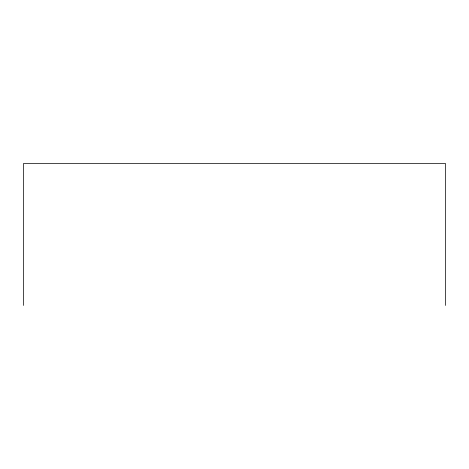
<?xml version="1.0" encoding="UTF-8"?>
<svg xmlns="http://www.w3.org/2000/svg" width="469" height="469" viewBox="0 0 469 469"><rect width="100%" height="100%" fill="white"/><g stroke="black" fill="none" stroke-linecap="round" stroke-linejoin="round"><path stroke-width="0.7" d="M445.55 305.442L445.55 163.558L23.45 163.558L23.45 305.442"/></g></svg>
